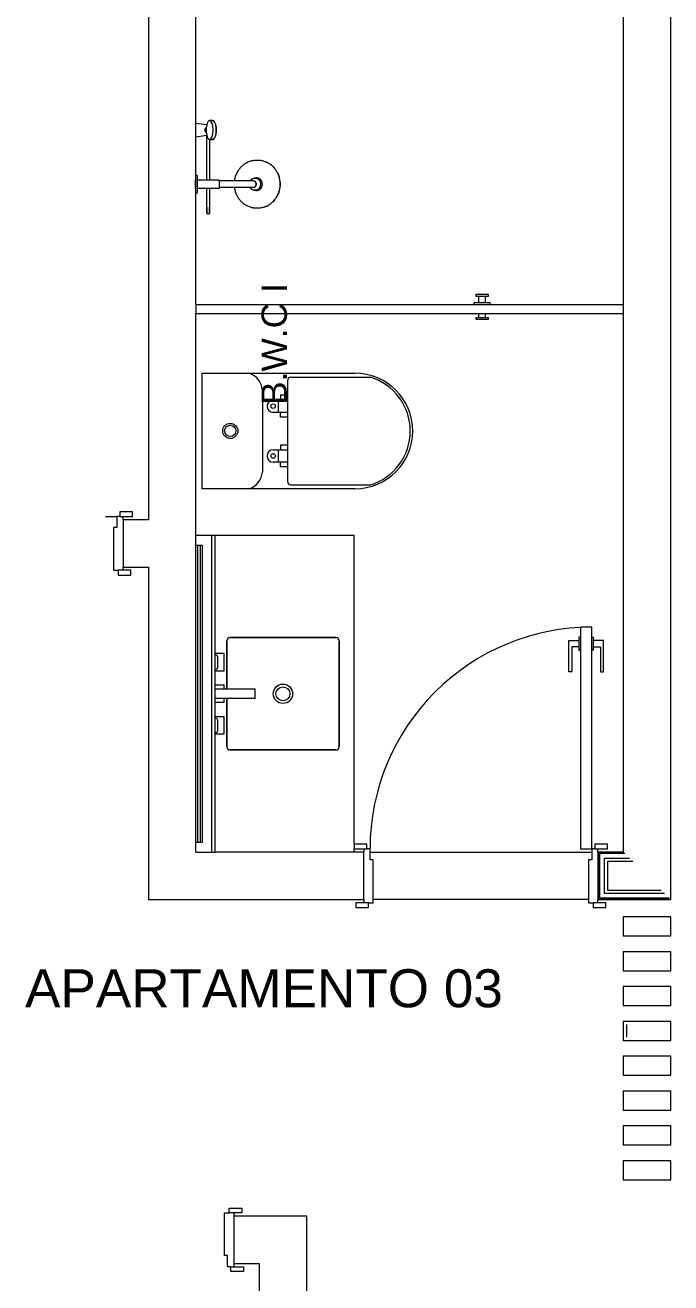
# Model space of a CAD drawing. Header units: millimetres. Extents: x 586.5 to 618.3, y 239.1 to 272.6.
# Drawn here: x 588.757 to 590.797, y 248.049 to 252.023 of the extents above; entities that cross this region are included whole.
import ezdxf

# ---------------------------------------------------------------- set-up
doc = ezdxf.new("R2010")
doc.units = ezdxf.units.MM
doc.header["$LTSCALE"] = 75
doc.linetypes.add('HIDDEN', pattern=[0.375, 0.25, -0.125])
for name, color, linetype, lineweight in [('A Arquitetura LRZ', 252, 'Continuous', 9), ('A Cumbuca LRZ', 254, 'HIDDEN', 9), ('A Esquadrias LRZ', 252, 'Continuous', 9), ('A Mobiliário LRZ', 253, 'Continuous', 9), ('B Texto LRZ', 51, 'Continuous', 13)]:
    doc.layers.add(name, color=color, linetype=linetype, lineweight=lineweight)
doc.styles.add('R80', font='arial.ttf')

msp = doc.modelspace()

# ---------------------------------------------------------------- linework, layer by layer
at = {"layer": 'A Arquitetura LRZ'}
for p, q in [((589.1465, 254.7604), (589.1465, 250.4604)), ((590.7965, 249.2604), (590.7965, 254.7604)), ((589.2965, 251.5466), (589.2965, 252.1104)), ((590.6465, 252.1104), (590.6465, 251.1404)), ((589.2965, 251.1404), (589.2965, 251.4942)), ((589.2965, 250.4104), (589.2965, 251.1104)), ((590.6465, 251.1104), (590.6465, 249.4104)), ((589.1465, 250.4604), (589.0665, 250.4604)), ((589.0665, 250.4604), (589.0665, 250.3104)), ((589.0665, 250.3104), (589.1465, 250.3104)), ((589.1465, 250.3104), (589.1465, 249.2614)), ((589.8265, 249.4104), (589.3565, 249.4104)), ((589.8265, 249.2604), (589.8265, 249.4104)), ((590.6465, 249.4104), (590.5665, 249.4104)), ((590.5665, 249.4104), (590.5665, 249.2604)), ((590.5675, 249.4094), (590.5675, 249.2614)), ((590.6475, 249.4094), (590.5675, 249.4094)), ((590.5715, 249.4054), (590.5715, 249.2654)), ((590.6515, 249.4054), (590.5715, 249.4054)), ((590.5865, 249.3904), (590.5865, 249.2804)), ((590.6665, 249.3904), (590.5865, 249.3904)), ((590.5965, 249.3804), (590.5965, 249.2904)), ((590.6765, 249.3804), (590.5965, 249.3804)), ((590.5665, 249.3354), (590.5715, 249.3354)), ((590.5965, 249.2904), (590.7665, 249.2904)), ((589.1465, 249.2614), (589.1465, 249.2604)), ((589.1465, 249.2604), (589.1475, 249.2604)), ((589.1475, 249.2604), (589.8265, 249.2604)), ((589.1515, 249.2604), (589.1515, 249.2614)), ((590.5665, 249.2604), (590.7955, 249.2604)), ((590.5675, 249.2614), (590.7965, 249.2614)), ((590.5715, 249.2654), (590.7915, 249.2654)), ((590.5865, 249.2804), (590.7765, 249.2804)), ((590.7965, 249.2654), (590.7955, 249.2654)), ((590.7965, 249.2054), (590.6465, 249.2054)), ((590.6465, 249.2054), (590.6465, 249.1454)), ((590.7965, 249.1454), (590.7965, 249.2054)), ((590.6465, 249.1454), (590.7965, 249.1454)), ((590.7965, 249.0954), (590.6465, 249.0954)), ((590.6465, 249.0954), (590.6465, 249.0354)), ((590.7965, 249.0354), (590.7965, 249.0954)), ((590.6465, 249.0354), (590.7965, 249.0354)), ((590.7965, 248.9854), (590.6465, 248.9854)), ((590.6465, 248.9854), (590.6465, 248.9254)), ((590.7965, 248.9254), (590.7965, 248.9854)), ((590.6465, 248.9254), (590.7965, 248.9254)), ((590.7965, 248.8754), (590.6465, 248.8754)), ((590.6465, 248.8754), (590.6465, 248.8154)), ((590.6565, 248.8654), (590.6565, 248.8254)), ((590.7965, 248.8154), (590.7965, 248.8754)), ((590.6465, 248.8154), (590.7965, 248.8154)), ((590.7965, 248.7654), (590.6465, 248.7654)), ((590.6465, 248.7654), (590.6465, 248.7054)), ((590.7965, 248.7054), (590.7965, 248.7654)), ((590.6465, 248.7054), (590.7965, 248.7054)), ((590.7965, 248.6554), (590.6465, 248.6554)), ((590.6465, 248.6554), (590.6465, 248.5954)), ((590.7965, 248.5954), (590.7965, 248.6554)), ((590.6465, 248.5954), (590.7965, 248.5954)), ((590.7965, 248.5454), (590.6465, 248.5454)), ((590.6465, 248.5454), (590.6465, 248.4854)), ((590.7965, 248.4854), (590.7965, 248.5454)), ((590.6465, 248.4854), (590.7965, 248.4854)), ((590.7965, 248.4354), (590.6465, 248.4354)), ((590.6465, 248.4354), (590.6465, 248.3754)), ((590.7965, 248.3754), (590.7965, 248.4354)), ((590.6465, 248.3754), (590.7965, 248.3754)), ((589.6455, 248.2604), (589.4165, 248.2604)), ((589.4165, 248.2604), (589.4165, 248.1104)), ((589.6415, 248.2604), (589.6415, 248.2594)), ((589.6465, 248.2604), (589.6455, 248.2604)), ((589.6465, 248.2594), (589.6465, 248.2604)), ((589.6465, 245.3104), (589.6465, 248.2594)), ((589.4165, 248.1104), (589.4965, 248.1104)), ((589.4965, 248.1104), (589.4965, 245.3104))]:
    msp.add_line(p, q, dxfattribs=at)
at = {"layer": 'A Esquadrias LRZ'}
for p, q in [((589.0565, 250.4854), (589.0565, 250.4704)), ((589.0965, 250.4854), (589.0565, 250.4854)), ((589.0965, 250.4704), (589.0965, 250.4854)), ((589.0115, 250.4704), (589.0465, 250.4704)), ((589.0465, 250.4354), (589.0365, 250.4354)), ((589.0365, 250.4354), (589.0365, 250.3004)), ((589.0565, 250.4704), (589.0465, 250.4704)), ((589.0465, 250.4704), (589.0465, 250.4354)), ((589.0565, 250.4704), (589.0965, 250.4704)), ((589.0665, 250.4604), (589.0665, 250.4704)), ((589.0365, 250.3004), (589.0515, 250.3004)), ((589.0915, 250.3004), (589.0515, 250.3004)), ((589.0515, 250.3004), (589.0515, 250.2854)), ((589.0515, 250.2854), (589.0915, 250.2854)), ((589.0665, 250.3004), (589.0665, 250.3104)), ((589.0915, 250.2854), (589.0915, 250.3004)), ((590.5465, 250.1204), (590.5115, 250.1204)), ((590.5115, 250.1204), (590.5115, 249.4204)), ((590.5465, 249.4204), (590.5465, 250.1204)), ((590.4747, 249.9797), (590.4747, 250.0787)), ((590.4747, 250.0787), (590.5064, 250.0787)), ((590.5115, 250.0896), (590.5064, 250.0896)), ((590.5064, 250.0896), (590.5064, 250.0687)), ((590.5465, 250.0896), (590.5517, 250.0896)), ((590.5517, 250.0896), (590.5517, 250.0687)), ((590.5834, 250.0787), (590.5517, 250.0787)), ((590.5834, 249.9797), (590.5834, 250.0787)), ((590.5064, 250.0587), (590.4841, 250.0587)), ((590.4841, 250.0587), (590.4841, 249.9797)), ((590.5064, 250.0687), (590.5064, 250.0477)), ((590.5064, 250.0477), (590.5115, 250.0477)), ((590.5517, 250.0477), (590.5465, 250.0477)), ((590.5517, 250.0687), (590.5517, 250.0477)), ((590.5517, 250.0587), (590.574, 250.0587)), ((590.574, 250.0587), (590.574, 249.9797)), ((590.4841, 249.9797), (590.4747, 249.9797)), ((590.574, 249.9797), (590.5834, 249.9797)), ((589.8365, 249.4354), (589.7965, 249.4354)), ((589.7965, 249.4354), (589.7965, 249.4204)), ((589.7965, 249.4204), (589.8365, 249.4204)), ((589.8265, 249.4204), (589.8265, 249.4104)), ((589.8365, 249.4204), (589.8365, 249.4354)), ((589.8465, 249.4204), (589.8365, 249.4204)), ((589.8465, 249.3854), (589.8465, 249.4204)), ((589.8465, 249.4104), (590.5465, 249.4104)), ((590.5115, 249.4204), (590.5465, 249.4204)), ((590.5565, 249.4204), (590.5465, 249.4204)), ((590.5465, 249.4204), (590.5465, 249.3854)), ((590.5565, 249.4354), (590.5565, 249.4204)), ((590.5965, 249.4354), (590.5565, 249.4354)), ((590.5565, 249.4204), (590.5965, 249.4204)), ((590.5665, 249.4104), (590.5665, 249.4204)), ((590.5965, 249.4204), (590.5965, 249.4354)), ((589.8565, 249.3854), (589.8465, 249.3854)), ((589.8565, 249.2504), (589.8565, 249.3854)), ((590.5465, 249.3854), (590.5365, 249.3854)), ((590.5365, 249.3854), (590.5365, 249.2504)), ((589.8415, 249.2504), (589.8015, 249.2504)), ((589.8015, 249.2504), (589.8015, 249.2354)), ((589.8265, 249.2604), (589.8265, 249.2504)), ((589.8415, 249.2354), (589.8415, 249.2504)), ((589.8415, 249.2504), (589.8565, 249.2504)), ((590.5365, 249.2604), (589.8565, 249.2604)), ((590.5365, 249.2504), (590.5515, 249.2504)), ((590.5915, 249.2504), (590.5515, 249.2504)), ((590.5515, 249.2504), (590.5515, 249.2354)), ((590.5665, 249.2504), (590.5665, 249.2604)), ((590.5915, 249.2354), (590.5915, 249.2504)), ((590.7965, 249.2604), (590.7955, 249.2604)), ((589.8015, 249.2354), (589.8415, 249.2354)), ((590.5515, 249.2354), (590.5915, 249.2354)), ((589.3865, 248.1354), (589.3865, 248.2704)), ((589.3865, 248.2704), (589.4015, 248.2704)), ((589.4015, 248.2704), (589.4015, 248.2854)), ((589.4015, 248.2854), (589.4415, 248.2854)), ((589.4415, 248.2704), (589.4015, 248.2704)), ((589.4165, 248.2704), (589.4165, 248.2604)), ((589.4415, 248.2854), (589.4415, 248.2704)), ((589.3965, 248.1354), (589.3865, 248.1354)), ((589.3965, 248.1004), (589.3965, 248.1354)), ((589.4065, 248.1004), (589.3965, 248.1004)), ((589.4065, 248.1004), (589.4465, 248.1004)), ((589.4065, 248.0854), (589.4065, 248.1004)), ((589.4165, 248.1104), (589.4165, 248.1004)), ((589.4465, 248.1004), (589.4465, 248.0854)), ((589.4465, 248.0854), (589.4065, 248.0854))]:
    msp.add_line(p, q, dxfattribs=at)
msp.add_arc((590.5465, 249.4209), 0.7, 90.0368, 180.0368, dxfattribs=at)
at = {"layer": 'A Mobiliário LRZ'}
for p, q in [((589.3311, 251.7077), (589.2965, 251.7125)), ((589.3502, 251.7214), (589.3399, 251.7214)), ((589.352, 251.7184), (589.3502, 251.7184)), ((589.2965, 251.6703), (589.331, 251.6751)), ((589.3255, 251.6919), (589.3254, 251.6915)), ((589.3254, 251.6915), (589.3254, 251.6911)), ((589.3254, 251.6911), (589.3255, 251.6907)), ((589.3256, 251.6931), (589.3255, 251.6927)), ((589.3255, 251.6927), (589.3255, 251.6923)), ((589.3255, 251.6923), (589.3255, 251.6919)), ((589.3255, 251.6907), (589.3255, 251.6903)), ((589.3255, 251.6903), (589.3256, 251.6899)), ((589.3257, 251.6935), (589.3256, 251.6931)), ((589.3256, 251.6899), (589.3256, 251.6895)), ((589.3256, 251.6895), (589.3257, 251.6891)), ((589.3258, 251.6939), (589.3257, 251.6935)), ((589.3257, 251.6891), (589.3258, 251.6887)), ((589.3259, 251.6943), (589.3258, 251.6939)), ((589.3258, 251.6887), (589.3259, 251.6883)), ((589.326, 251.6947), (589.3259, 251.6943)), ((589.3259, 251.6883), (589.3261, 251.6879)), ((589.3261, 251.6951), (589.326, 251.6947)), ((589.3263, 251.6954), (589.3261, 251.6951)), ((589.3261, 251.6879), (589.3262, 251.6876)), ((589.3262, 251.6876), (589.3264, 251.6872)), ((589.3265, 251.6958), (589.3263, 251.6954)), ((589.3264, 251.6872), (589.3265, 251.6868)), ((589.3266, 251.6962), (589.3265, 251.6958)), ((589.3265, 251.6868), (589.3267, 251.6865)), ((589.3268, 251.6965), (589.3266, 251.6962)), ((589.3267, 251.6865), (589.3269, 251.6861)), ((589.327, 251.6969), (589.3268, 251.6965)), ((589.3269, 251.6861), (589.3271, 251.6858)), ((589.3273, 251.6972), (589.327, 251.6969)), ((589.3271, 251.6858), (589.3274, 251.6855)), ((589.3275, 251.6975), (589.3273, 251.6972)), ((589.3274, 251.6855), (589.3276, 251.6851)), ((589.3278, 251.6978), (589.3275, 251.6975)), ((589.3276, 251.6851), (589.3279, 251.6848)), ((589.328, 251.6981), (589.3278, 251.6978)), ((589.3279, 251.6848), (589.3281, 251.6845)), ((589.3283, 251.6984), (589.328, 251.6981)), ((589.3281, 251.6845), (589.3284, 251.6842)), ((589.3286, 251.6987), (589.3283, 251.6984)), ((589.3284, 251.6842), (589.3287, 251.684)), ((589.3289, 251.699), (589.3286, 251.6987)), ((589.3287, 251.684), (589.329, 251.6837)), ((589.3292, 251.6993), (589.3289, 251.699)), ((589.329, 251.6837), (589.3293, 251.6834)), ((589.3295, 251.6995), (589.3292, 251.6993)), ((589.3293, 251.6834), (589.3297, 251.6832)), ((589.3315, 251.6699), (589.3315, 251.6727)), ((589.3315, 251.6669), (589.3315, 251.6699)), ((589.3315, 251.6638), (589.3315, 251.6669)), ((589.3315, 251.6605), (589.3315, 251.6638)), ((589.3315, 251.657), (589.3315, 251.6605)), ((589.3315, 251.6534), (589.3315, 251.657)), ((589.3315, 251.6496), (589.3315, 251.6534)), ((589.3315, 251.6457), (589.3315, 251.6496)), ((589.3315, 251.6417), (589.3315, 251.6457)), ((589.3315, 251.6375), (589.3315, 251.6417)), ((589.3315, 251.6332), (589.3315, 251.6375)), ((589.3315, 251.6288), (589.3315, 251.6332)), ((589.3315, 251.6243), (589.3315, 251.6288)), ((589.3395, 251.6615), (589.3395, 251.6589)), ((589.3395, 251.6589), (589.3395, 251.6554)), ((589.3395, 251.6554), (589.3395, 251.6517)), ((589.3395, 251.6517), (589.3395, 251.6478)), ((589.3395, 251.6478), (589.3395, 251.6439)), ((589.3395, 251.6439), (589.3395, 251.6398)), ((589.3395, 251.6398), (589.3395, 251.6355)), ((589.3395, 251.6355), (589.3395, 251.6312)), ((589.3395, 251.6312), (589.3395, 251.6267)), ((589.3395, 251.6267), (589.3395, 251.6221)), ((589.3399, 251.6614), (589.3502, 251.6614)), ((589.3502, 251.6644), (589.352, 251.6644)), ((589.3315, 251.6196), (589.3315, 251.6243)), ((589.3315, 251.6149), (589.3315, 251.6196)), ((589.3315, 251.6101), (589.3315, 251.6149)), ((589.3315, 251.6052), (589.3315, 251.6101)), ((589.3315, 251.6003), (589.3315, 251.6052)), ((589.3315, 251.5952), (589.3315, 251.6003)), ((589.3315, 251.5902), (589.3315, 251.5952)), ((589.3315, 251.585), (589.3315, 251.5902)), ((589.3395, 251.6221), (589.3395, 251.6175)), ((589.3395, 251.6175), (589.3395, 251.6127)), ((589.3395, 251.6127), (589.3395, 251.6079)), ((589.3395, 251.6079), (589.3395, 251.603)), ((589.3395, 251.603), (589.3395, 251.598)), ((589.3395, 251.598), (589.3395, 251.5929)), ((589.3395, 251.5929), (589.3395, 251.5878)), ((589.3395, 251.5878), (589.3395, 251.5827)), ((589.4553, 251.5869), (589.4528, 251.5855)), ((589.4578, 251.5882), (589.4553, 251.5869)), ((589.4604, 251.5895), (589.4578, 251.5882)), ((589.463, 251.5906), (589.4604, 251.5895)), ((589.4656, 251.5916), (589.463, 251.5906)), ((589.4683, 251.5925), (589.4656, 251.5916)), ((589.4711, 251.5933), (589.4683, 251.5925)), ((589.4738, 251.5939), (589.4711, 251.5933)), ((589.4766, 251.5944), (589.4738, 251.5939)), ((589.4794, 251.5949), (589.4766, 251.5944)), ((589.4822, 251.5952), (589.4794, 251.5949)), ((589.485, 251.5953), (589.4822, 251.5952)), ((589.4879, 251.5954), (589.485, 251.5953)), ((589.4923, 251.5954), (589.4879, 251.5954)), ((589.4931, 251.5954), (589.4923, 251.5954)), ((589.4933, 251.5954), (589.4926, 251.5954)), ((589.4959, 251.5953), (589.4931, 251.5954)), ((589.4987, 251.5951), (589.4959, 251.5953)), ((589.5015, 251.5948), (589.4987, 251.5951)), ((589.5043, 251.5943), (589.5015, 251.5948)), ((589.5071, 251.5937), (589.5043, 251.5943)), ((589.5098, 251.5931), (589.5071, 251.5937)), ((589.5125, 251.5922), (589.5098, 251.5931)), ((589.5152, 251.5913), (589.5125, 251.5922)), ((589.5179, 251.5903), (589.5152, 251.5913)), ((589.5205, 251.5892), (589.5179, 251.5903)), ((589.5231, 251.5879), (589.5205, 251.5892)), ((589.5256, 251.5865), (589.5231, 251.5879)), ((589.528, 251.5851), (589.5256, 251.5865)), ((589.3015, 251.5479), (589.2965, 251.5479)), ((589.2965, 251.5204), (589.2965, 251.5466)), ((589.3015, 251.5204), (589.3015, 251.5466)), ((589.3315, 251.5799), (589.3315, 251.585)), ((589.3315, 251.5747), (589.3315, 251.5799)), ((589.3315, 251.5695), (589.3315, 251.5747)), ((589.3315, 251.5642), (589.3315, 251.5695)), ((589.3315, 251.559), (589.3315, 251.5642)), ((589.3315, 251.5538), (589.3315, 251.559)), ((589.3315, 251.5485), (589.3315, 251.5538)), ((589.3315, 251.5433), (589.3315, 251.5485)), ((589.3395, 251.5827), (589.3395, 251.5775)), ((589.3395, 251.5775), (589.3395, 251.5723)), ((589.3395, 251.5723), (589.3395, 251.5671)), ((589.3395, 251.5671), (589.3395, 251.5618)), ((589.3395, 251.5618), (589.3395, 251.5566)), ((589.3395, 251.5566), (589.3395, 251.5513)), ((589.3395, 251.5513), (589.3395, 251.5461)), ((589.3395, 251.5461), (589.3395, 251.5409)), ((589.4221, 251.5476), (589.4211, 251.5447)), ((589.4232, 251.5503), (589.4221, 251.5476)), ((589.4244, 251.5531), (589.4232, 251.5503)), ((589.4256, 251.5557), (589.4244, 251.5531)), ((589.427, 251.5583), (589.4256, 251.5557)), ((589.4285, 251.5609), (589.427, 251.5583)), ((589.4301, 251.5634), (589.4285, 251.5609)), ((589.4317, 251.5658), (589.4301, 251.5634)), ((589.4335, 251.5682), (589.4317, 251.5658)), ((589.4353, 251.5704), (589.4335, 251.5682)), ((589.4372, 251.5726), (589.4353, 251.5704)), ((589.4392, 251.5747), (589.4372, 251.5726)), ((589.4413, 251.5768), (589.4392, 251.5747)), ((589.4435, 251.5787), (589.4413, 251.5768)), ((589.4457, 251.5805), (589.4435, 251.5787)), ((589.448, 251.5823), (589.4457, 251.5805)), ((589.4504, 251.5839), (589.448, 251.5823)), ((589.4528, 251.5855), (589.4504, 251.5839)), ((589.5304, 251.5835), (589.528, 251.5851)), ((589.5328, 251.5818), (589.5304, 251.5835)), ((589.5351, 251.5801), (589.5328, 251.5818)), ((589.5373, 251.5782), (589.5351, 251.5801)), ((589.5394, 251.5762), (589.5373, 251.5782)), ((589.5415, 251.5742), (589.5394, 251.5762)), ((589.5434, 251.5721), (589.5415, 251.5742)), ((589.5453, 251.5698), (589.5434, 251.5721)), ((589.5472, 251.5675), (589.5453, 251.5698)), ((589.5489, 251.5652), (589.5472, 251.5675)), ((589.5505, 251.5627), (589.5489, 251.5652)), ((589.5521, 251.5602), (589.5505, 251.5627)), ((589.5535, 251.5576), (589.5521, 251.5602)), ((589.5549, 251.555), (589.5535, 251.5576)), ((589.5561, 251.5523), (589.5549, 251.555)), ((589.5573, 251.5496), (589.5561, 251.5523)), ((589.5583, 251.5468), (589.5573, 251.5496)), ((589.5593, 251.544), (589.5583, 251.5468)), ((589.2965, 251.5329), (589.2955, 251.5329)), ((589.2955, 251.5204), (589.2955, 251.5329)), ((589.2955, 251.5079), (589.2955, 251.5204)), ((589.2955, 251.5079), (589.2965, 251.5079)), ((589.2965, 251.4942), (589.2965, 251.5204)), ((589.3705, 251.5329), (589.3015, 251.5329)), ((589.3015, 251.4942), (589.3015, 251.5204)), ((589.3015, 251.5079), (589.3705, 251.5079)), ((589.3315, 251.5381), (589.3315, 251.5433)), ((589.3315, 251.533), (589.3315, 251.5381)), ((589.3315, 251.5032), (589.3315, 251.5079)), ((589.3395, 251.5409), (589.3395, 251.5358)), ((589.3395, 251.5358), (589.3395, 251.5329)), ((589.3395, 251.5079), (589.3395, 251.506)), ((589.3705, 251.5329), (589.3705, 251.5204)), ((589.414, 251.5304), (589.3705, 251.5304)), ((589.3705, 251.5204), (589.3705, 251.5079)), ((589.3705, 251.5104), (589.414, 251.5104)), ((589.4152, 251.5304), (589.414, 251.5304)), ((589.414, 251.5104), (589.4162, 251.5104)), ((589.4174, 251.5304), (589.4152, 251.5304)), ((589.4162, 251.5104), (589.4185, 251.5104)), ((589.4197, 251.5304), (589.4174, 251.5304)), ((589.4183, 251.5331), (589.4179, 251.5304)), ((589.418, 251.5104), (589.4182, 251.5085)), ((589.4182, 251.5085), (589.4187, 251.5055)), ((589.4189, 251.5361), (589.4183, 251.5331)), ((589.4185, 251.5104), (589.4207, 251.5104)), ((589.4195, 251.539), (589.4189, 251.5361)), ((589.4203, 251.5419), (589.4195, 251.539)), ((589.4219, 251.5304), (589.4197, 251.5304)), ((589.4211, 251.5447), (589.4203, 251.5419)), ((589.4207, 251.5104), (589.4229, 251.5104)), ((589.4241, 251.5304), (589.4219, 251.5304)), ((589.4229, 251.5104), (589.4251, 251.5104)), ((589.4263, 251.5304), (589.4241, 251.5304)), ((589.4251, 251.5104), (589.4273, 251.5104)), ((589.4285, 251.5304), (589.4263, 251.5304)), ((589.4273, 251.5104), (589.4295, 251.5104)), ((589.4306, 251.5304), (589.4285, 251.5304)), ((589.4295, 251.5104), (589.4316, 251.5104)), ((589.4327, 251.5304), (589.4306, 251.5304)), ((589.4316, 251.5104), (589.4337, 251.5104)), ((589.4348, 251.5304), (589.4327, 251.5304)), ((589.4337, 251.5104), (589.4358, 251.5104)), ((589.4369, 251.5304), (589.4348, 251.5304)), ((589.4358, 251.5104), (589.4378, 251.5104)), ((589.4389, 251.5304), (589.4369, 251.5304)), ((589.4378, 251.5104), (589.4398, 251.5104)), ((589.4409, 251.5304), (589.4389, 251.5304)), ((589.4398, 251.5104), (589.4418, 251.5104)), ((589.4429, 251.5304), (589.4409, 251.5304)), ((589.4418, 251.5104), (589.4437, 251.5104)), ((589.4448, 251.5304), (589.4429, 251.5304)), ((589.4437, 251.5104), (589.4456, 251.5104)), ((589.4466, 251.5304), (589.4448, 251.5304)), ((589.4456, 251.5104), (589.4474, 251.5104)), ((589.4484, 251.5304), (589.4466, 251.5304)), ((589.4474, 251.5104), (589.4492, 251.5104)), ((589.4501, 251.5304), (589.4484, 251.5304)), ((589.4492, 251.5104), (589.4509, 251.5104)), ((589.4518, 251.5304), (589.4501, 251.5304)), ((589.4509, 251.5104), (589.4526, 251.5104)), ((589.4534, 251.5304), (589.4518, 251.5304)), ((589.4526, 251.5104), (589.4542, 251.5104)), ((589.455, 251.5304), (589.4534, 251.5304)), ((589.4542, 251.5104), (589.4557, 251.5104)), ((589.4565, 251.5304), (589.455, 251.5304)), ((589.4557, 251.5104), (589.4571, 251.5104)), ((589.4579, 251.5304), (589.4565, 251.5304)), ((589.4571, 251.5104), (589.4585, 251.5104)), ((589.4593, 251.5304), (589.4579, 251.5304)), ((589.4585, 251.5104), (589.4599, 251.5104)), ((589.4605, 251.5304), (589.4593, 251.5304)), ((589.4599, 251.5104), (589.4611, 251.5104)), ((589.4618, 251.5304), (589.4605, 251.5304)), ((589.4611, 251.5104), (589.4623, 251.5104)), ((589.4629, 251.5304), (589.4618, 251.5304)), ((589.4623, 251.5104), (589.4634, 251.5104)), ((589.4639, 251.5304), (589.4629, 251.5304)), ((589.4634, 251.5104), (589.4644, 251.5104)), ((589.4649, 251.5304), (589.4639, 251.5304)), ((589.4644, 251.5104), (589.4653, 251.5104)), ((589.4658, 251.5304), (589.4649, 251.5304)), ((589.4653, 251.5104), (589.4662, 251.5104)), ((589.4666, 251.5304), (589.4658, 251.5304)), ((589.4662, 251.5104), (589.4666, 251.5104)), ((589.4777, 251.5304), (589.4666, 251.5304)), ((589.4666, 251.5104), (589.4777, 251.5104)), ((589.4671, 251.5103), (589.4675, 251.5097)), ((589.4676, 251.5312), (589.4672, 251.5306)), ((589.4675, 251.5097), (589.4679, 251.5092)), ((589.468, 251.5318), (589.4676, 251.5312)), ((589.4679, 251.5092), (589.4683, 251.5086)), ((589.4684, 251.5323), (589.468, 251.5318)), ((589.4683, 251.5086), (589.4688, 251.5081)), ((589.4689, 251.5328), (589.4684, 251.5323)), ((589.4688, 251.5081), (589.4692, 251.5076)), ((589.4694, 251.5334), (589.4689, 251.5328)), ((589.4692, 251.5076), (589.4697, 251.5071)), ((589.4699, 251.5338), (589.4694, 251.5334)), ((589.4697, 251.5071), (589.4702, 251.5066)), ((589.4704, 251.5343), (589.4699, 251.5338)), ((589.4702, 251.5066), (589.4708, 251.5062)), ((589.4709, 251.5347), (589.4704, 251.5343)), ((589.4715, 251.5352), (589.4709, 251.5347)), ((589.472, 251.5356), (589.4715, 251.5352)), ((589.4726, 251.5359), (589.472, 251.5356)), ((589.4732, 251.5363), (589.4726, 251.5359)), ((589.4738, 251.5366), (589.4732, 251.5363)), ((589.4744, 251.5369), (589.4738, 251.5366)), ((589.475, 251.5371), (589.4744, 251.5369)), ((589.4757, 251.5374), (589.475, 251.5371)), ((589.4763, 251.5376), (589.4757, 251.5374)), ((589.477, 251.5378), (589.4763, 251.5376)), ((589.4776, 251.5379), (589.477, 251.5378)), ((589.4783, 251.5381), (589.4776, 251.5379)), ((589.479, 251.5382), (589.4783, 251.5381)), ((589.4797, 251.5382), (589.479, 251.5382)), ((589.4803, 251.5383), (589.4797, 251.5382)), ((589.481, 251.5383), (589.4803, 251.5383)), ((589.4851, 251.5383), (589.481, 251.5383)), ((589.5601, 251.5411), (589.5593, 251.544)), ((589.5608, 251.5382), (589.5601, 251.5411)), ((589.5614, 251.5353), (589.5608, 251.5382)), ((589.5613, 251.5047), (589.5618, 251.5077)), ((589.5619, 251.5323), (589.5614, 251.5353)), ((589.5618, 251.5077), (589.5622, 251.5106)), ((589.5623, 251.5294), (589.5619, 251.5323)), ((589.5622, 251.5106), (589.5625, 251.5136)), ((589.5626, 251.5264), (589.5623, 251.5294)), ((589.5625, 251.5136), (589.5627, 251.5166)), ((589.5628, 251.5234), (589.5626, 251.5264)), ((589.5627, 251.5166), (589.5628, 251.5196)), ((589.5628, 251.5204), (589.5628, 251.5234)), ((589.5628, 251.5196), (589.5628, 251.5204)), ((589.2965, 251.4929), (589.3015, 251.4929)), ((589.3315, 251.4976), (589.3315, 251.5032)), ((589.3315, 251.4912), (589.3315, 251.4976)), ((589.3315, 251.4841), (589.3315, 251.4912)), ((589.3315, 251.4762), (589.3315, 251.4841)), ((589.3315, 251.4676), (589.3315, 251.4762)), ((589.3315, 251.4583), (589.3315, 251.4676)), ((589.3395, 251.506), (589.3395, 251.5008)), ((589.3395, 251.5008), (589.3395, 251.4949)), ((589.3395, 251.4949), (589.3395, 251.4882)), ((589.3395, 251.4882), (589.3395, 251.4808)), ((589.3395, 251.4808), (589.3395, 251.4726)), ((589.3395, 251.4726), (589.3395, 251.4636)), ((589.4187, 251.5055), (589.4193, 251.5026)), ((589.4193, 251.5026), (589.4201, 251.4997)), ((589.4201, 251.4997), (589.4209, 251.4968)), ((589.4209, 251.4968), (589.4218, 251.494)), ((589.4218, 251.494), (589.4229, 251.4912)), ((589.4229, 251.4912), (589.424, 251.4885)), ((589.424, 251.4885), (589.4253, 251.4858)), ((589.4253, 251.4858), (589.4266, 251.4832)), ((589.4266, 251.4832), (589.4281, 251.4806)), ((589.4281, 251.4806), (589.4296, 251.4781)), ((589.4296, 251.4781), (589.4313, 251.4756)), ((589.4313, 251.4756), (589.433, 251.4733)), ((589.433, 251.4733), (589.4348, 251.471)), ((589.4348, 251.471), (589.4367, 251.4688)), ((589.4367, 251.4688), (589.4387, 251.4666)), ((589.4387, 251.4666), (589.4407, 251.4646)), ((589.4708, 251.5062), (589.4713, 251.5058)), ((589.4713, 251.5058), (589.4719, 251.5054)), ((589.4719, 251.5054), (589.4724, 251.505)), ((589.4724, 251.505), (589.473, 251.5046)), ((589.473, 251.5046), (589.4736, 251.5043)), ((589.4736, 251.5043), (589.4743, 251.504)), ((589.4743, 251.504), (589.4749, 251.5037)), ((589.4749, 251.5037), (589.4755, 251.5035)), ((589.4755, 251.5035), (589.4762, 251.5033)), ((589.4762, 251.5033), (589.4768, 251.5031)), ((589.4768, 251.5031), (589.4775, 251.5029)), ((589.4775, 251.5029), (589.4781, 251.5028)), ((589.4781, 251.5028), (589.4788, 251.5027)), ((589.4788, 251.5027), (589.4795, 251.5026)), ((589.4795, 251.5026), (589.4802, 251.5025)), ((589.4802, 251.5025), (589.4808, 251.5025)), ((589.4808, 251.5025), (589.481, 251.5025)), ((589.481, 251.5025), (589.4851, 251.5025)), ((589.5409, 251.4661), (589.5429, 251.4682)), ((589.5429, 251.4682), (589.5448, 251.4704)), ((589.5448, 251.4704), (589.5467, 251.4726)), ((589.5467, 251.4726), (589.5484, 251.475)), ((589.5484, 251.475), (589.5501, 251.4774)), ((589.5501, 251.4774), (589.5517, 251.4799)), ((589.5517, 251.4799), (589.5531, 251.4825)), ((589.5531, 251.4825), (589.5545, 251.4851)), ((589.5545, 251.4851), (589.5558, 251.4877)), ((589.5558, 251.4877), (589.557, 251.4905)), ((589.557, 251.4905), (589.5581, 251.4932)), ((589.5581, 251.4932), (589.559, 251.4961)), ((589.559, 251.4961), (589.5599, 251.4989)), ((589.5599, 251.4989), (589.5606, 251.5018)), ((589.5606, 251.5018), (589.5613, 251.5047)), ((589.3315, 251.4482), (589.3315, 251.4583)), ((589.3315, 251.4482), (589.3315, 251.4456)), ((589.3315, 251.4467), (589.3315, 251.4482)), ((589.3315, 251.4442), (589.3315, 251.4467)), ((589.3315, 251.4456), (589.3315, 251.4432)), ((589.3315, 251.4419), (589.3315, 251.4442)), ((589.3315, 251.4432), (589.3315, 251.4409)), ((589.3315, 251.4397), (589.3315, 251.4419)), ((589.3315, 251.4409), (589.3315, 251.4389)), ((589.3315, 251.4378), (589.3315, 251.4397)), ((589.3315, 251.4389), (589.3315, 251.437)), ((589.3315, 251.4361), (589.3315, 251.4378)), ((589.3315, 251.437), (589.3315, 251.4354)), ((589.3315, 251.4345), (589.3315, 251.4361)), ((589.3315, 251.4354), (589.3315, 251.4339)), ((589.3315, 251.4332), (589.3315, 251.4345)), ((589.3315, 251.4339), (589.3315, 251.4326)), ((589.3315, 251.432), (589.3315, 251.4332)), ((589.3315, 251.4326), (589.3315, 251.4316)), ((589.3315, 251.4311), (589.3315, 251.432)), ((589.3315, 251.4316), (589.3315, 251.4307)), ((589.3315, 251.4303), (589.3315, 251.4311)), ((589.3315, 251.4307), (589.3315, 251.4301)), ((589.3315, 251.4298), (589.3315, 251.4303)), ((589.3315, 251.4301), (589.3315, 251.4297)), ((589.3315, 251.4295), (589.3315, 251.4298)), ((589.3315, 251.4297), (589.3315, 251.4294)), ((589.3315, 251.4294), (589.3315, 251.4295)), ((589.3315, 251.4293), (589.3315, 251.4294)), ((589.3315, 251.4294), (589.3315, 251.4294)), ((589.3316, 251.4292), (589.3315, 251.4293)), ((589.3316, 251.429), (589.3316, 251.4292)), ((589.3316, 251.4288), (589.3316, 251.429)), ((589.3316, 251.4287), (589.3316, 251.4288)), ((589.3316, 251.4285), (589.3316, 251.4287)), ((589.3317, 251.4284), (589.3316, 251.4285)), ((589.3317, 251.4282), (589.3317, 251.4284)), ((589.3318, 251.4281), (589.3317, 251.4282)), ((589.3318, 251.4279), (589.3318, 251.4281)), ((589.3319, 251.4278), (589.3318, 251.4279)), ((589.332, 251.4276), (589.3319, 251.4278)), ((589.332, 251.4275), (589.332, 251.4276)), ((589.3321, 251.4273), (589.332, 251.4275)), ((589.3322, 251.4272), (589.3321, 251.4273)), ((589.3323, 251.4271), (589.3322, 251.4272)), ((589.3324, 251.4269), (589.3323, 251.4271)), ((589.3325, 251.4268), (589.3324, 251.4269)), ((589.3326, 251.4267), (589.3325, 251.4268)), ((589.3386, 251.4268), (589.3384, 251.4266)), ((589.3387, 251.4269), (589.3386, 251.4268)), ((589.3388, 251.427), (589.3387, 251.4269)), ((589.3389, 251.4273), (589.3388, 251.4271)), ((589.3388, 251.4271), (589.3388, 251.427)), ((589.339, 251.4274), (589.3389, 251.4273)), ((589.3391, 251.4276), (589.339, 251.4274)), ((589.3392, 251.4277), (589.3391, 251.4276)), ((589.3393, 251.428), (589.3392, 251.4278)), ((589.3392, 251.4278), (589.3392, 251.4277)), ((589.3394, 251.4283), (589.3393, 251.4281)), ((589.3393, 251.4281), (589.3393, 251.428)), ((589.3395, 251.4286), (589.3394, 251.4285)), ((589.3394, 251.4285), (589.3394, 251.4283)), ((589.3395, 251.4636), (589.3395, 251.454)), ((589.3395, 251.454), (589.3395, 251.4482)), ((589.3395, 251.4482), (589.3395, 251.4455)), ((589.3395, 251.4467), (589.3395, 251.4482)), ((589.3395, 251.4442), (589.3395, 251.4467)), ((589.3395, 251.4455), (589.3395, 251.4431)), ((589.3395, 251.4419), (589.3395, 251.4442)), ((589.3395, 251.4431), (589.3395, 251.4409)), ((589.3395, 251.4397), (589.3395, 251.4419)), ((589.3395, 251.4409), (589.3395, 251.4388)), ((589.3395, 251.4378), (589.3395, 251.4397)), ((589.3395, 251.4388), (589.3395, 251.437)), ((589.3395, 251.4361), (589.3395, 251.4378)), ((589.3395, 251.437), (589.3395, 251.4353)), ((589.3395, 251.4345), (589.3395, 251.4361)), ((589.3395, 251.4353), (589.3395, 251.4339)), ((589.3395, 251.4332), (589.3395, 251.4345)), ((589.3395, 251.4339), (589.3395, 251.4326)), ((589.3395, 251.432), (589.3395, 251.4332)), ((589.3395, 251.4326), (589.3395, 251.4316)), ((589.3395, 251.4311), (589.3395, 251.432)), ((589.3395, 251.4316), (589.3395, 251.4307)), ((589.3395, 251.4303), (589.3395, 251.4311)), ((589.3395, 251.4307), (589.3395, 251.4301)), ((589.3395, 251.4298), (589.3395, 251.4303)), ((589.3395, 251.4301), (589.3395, 251.4297)), ((589.3395, 251.4295), (589.3395, 251.4298)), ((589.3395, 251.4297), (589.3395, 251.4294)), ((589.3395, 251.4294), (589.3395, 251.4295)), ((589.3395, 251.4294), (589.3395, 251.4292)), ((589.3395, 251.4294), (589.3395, 251.4294)), ((589.3395, 251.4292), (589.3395, 251.4291)), ((589.3395, 251.4291), (589.3395, 251.4289)), ((589.3395, 251.4289), (589.3395, 251.4288)), ((589.3395, 251.4288), (589.3395, 251.4286)), ((589.4407, 251.4646), (589.4429, 251.4626)), ((589.4429, 251.4626), (589.4451, 251.4608)), ((589.4451, 251.4608), (589.4474, 251.459)), ((589.4474, 251.459), (589.4497, 251.4573)), ((589.4497, 251.4573), (589.4521, 251.4557)), ((589.4521, 251.4557), (589.4546, 251.4543)), ((589.4546, 251.4543), (589.4571, 251.4529)), ((589.4571, 251.4529), (589.4597, 251.4517)), ((589.4597, 251.4517), (589.4623, 251.4505)), ((589.4623, 251.4505), (589.4649, 251.4495)), ((589.4649, 251.4495), (589.4676, 251.4486)), ((589.4676, 251.4486), (589.4703, 251.4478)), ((589.4703, 251.4478), (589.4731, 251.4471)), ((589.4731, 251.4471), (589.4759, 251.4465)), ((589.4759, 251.4465), (589.4786, 251.446)), ((589.4786, 251.446), (589.4815, 251.4457)), ((589.4815, 251.4457), (589.4843, 251.4455)), ((589.4843, 251.4455), (589.4871, 251.4454)), ((589.4871, 251.4454), (589.4879, 251.4454)), ((589.4879, 251.4454), (589.4923, 251.4454)), ((589.4923, 251.4454), (589.4951, 251.4455)), ((589.4926, 251.4454), (589.4933, 251.4454)), ((589.4951, 251.4455), (589.4979, 251.4456)), ((589.4979, 251.4456), (589.5008, 251.4459)), ((589.5008, 251.4459), (589.5035, 251.4464)), ((589.5035, 251.4464), (589.5063, 251.4469)), ((589.5063, 251.4469), (589.5091, 251.4476)), ((589.5091, 251.4476), (589.5118, 251.4483)), ((589.5118, 251.4483), (589.5145, 251.4492)), ((589.5145, 251.4492), (589.5172, 251.4502)), ((589.5172, 251.4502), (589.5198, 251.4513)), ((589.5198, 251.4513), (589.5224, 251.4526)), ((589.5224, 251.4526), (589.5249, 251.4539)), ((589.5249, 251.4539), (589.5274, 251.4553)), ((589.5274, 251.4553), (589.5298, 251.4569)), ((589.5298, 251.4569), (589.5322, 251.4585)), ((589.5322, 251.4585), (589.5344, 251.4603)), ((589.5344, 251.4603), (589.5367, 251.4621)), ((589.5367, 251.4621), (589.5388, 251.464)), ((589.5388, 251.464), (589.5409, 251.4661)), ((589.3327, 251.4266), (589.3326, 251.4267)), ((589.3328, 251.4265), (589.3327, 251.4266)), ((589.3329, 251.4264), (589.3328, 251.4265)), ((589.3331, 251.4263), (589.3329, 251.4264)), ((589.3332, 251.4262), (589.3331, 251.4263)), ((589.3333, 251.4261), (589.3332, 251.4262)), ((589.3335, 251.426), (589.3333, 251.4261)), ((589.3336, 251.4259), (589.3335, 251.426)), ((589.3337, 251.4258), (589.3336, 251.4259)), ((589.3339, 251.4258), (589.3337, 251.4258)), ((589.334, 251.4257), (589.3339, 251.4258)), ((589.3342, 251.4256), (589.334, 251.4257)), ((589.3343, 251.4256), (589.3342, 251.4256)), ((589.3345, 251.4255), (589.3343, 251.4256)), ((589.3346, 251.4255), (589.3345, 251.4255)), ((589.3348, 251.4255), (589.3346, 251.4255)), ((589.3349, 251.4254), (589.3348, 251.4255)), ((589.3351, 251.4254), (589.3349, 251.4254)), ((589.3353, 251.4254), (589.3351, 251.4254)), ((589.3354, 251.4254), (589.3353, 251.4254)), ((589.3356, 251.4254), (589.3354, 251.4254)), ((589.3357, 251.4254), (589.3356, 251.4254)), ((589.3359, 251.4254), (589.3357, 251.4254)), ((589.3361, 251.4254), (589.3359, 251.4254)), ((589.3362, 251.4255), (589.3361, 251.4254)), ((589.3364, 251.4255), (589.3362, 251.4255)), ((589.3365, 251.4255), (589.3364, 251.4255)), ((589.3367, 251.4256), (589.3365, 251.4255)), ((589.3368, 251.4256), (589.3367, 251.4256)), ((589.337, 251.4257), (589.3368, 251.4256)), ((589.3371, 251.4257), (589.337, 251.4257)), ((589.3373, 251.4258), (589.3371, 251.4257)), ((589.3374, 251.4259), (589.3373, 251.4258)), ((589.3376, 251.426), (589.3374, 251.4259)), ((589.3377, 251.426), (589.3376, 251.426)), ((589.3378, 251.4261), (589.3377, 251.426)), ((589.338, 251.4262), (589.3378, 251.4261)), ((589.3381, 251.4263), (589.338, 251.4262)), ((589.3382, 251.4264), (589.3381, 251.4263)), ((589.3383, 251.4265), (589.3382, 251.4264)), ((589.3384, 251.4266), (589.3383, 251.4265)), ((590.2202, 251.1714), (590.1802, 251.1714)), ((590.1802, 251.1714), (590.1802, 251.1664)), ((590.1802, 251.1664), (590.2202, 251.1664)), ((590.1902, 251.1464), (590.1902, 251.1664)), ((590.2102, 251.1664), (590.2102, 251.1464)), ((590.2202, 251.1664), (590.2202, 251.1714)), ((589.2965, 251.1404), (590.6465, 251.1404)), ((589.2965, 251.1404), (589.2965, 251.1104)), ((590.6465, 251.1104), (589.2965, 251.1104)), ((590.1752, 251.1464), (590.2252, 251.1464)), ((590.1752, 251.1404), (590.1752, 251.1464)), ((590.1902, 251.0984), (590.1902, 251.1104)), ((590.2102, 251.1104), (590.2102, 251.0984)), ((590.2252, 251.1464), (590.2252, 251.1404)), ((590.6465, 251.1404), (590.6465, 251.1104)), ((590.2202, 251.0984), (590.1802, 251.0984)), ((590.1802, 251.0984), (590.1802, 251.0934)), ((590.1802, 251.0934), (590.2202, 251.0934)), ((590.2202, 251.0934), (590.2202, 251.0984)), ((589.3165, 250.9229), (589.799, 250.9229)), ((589.3165, 250.5579), (589.3165, 250.9229)), ((589.5965, 250.9104), (589.8479, 250.9104)), ((589.5861, 250.9), (589.5861, 250.5808)), ((589.5065, 250.8698), (589.5065, 250.611)), ((589.5411, 250.8388), (589.5861, 250.8388)), ((589.5578, 250.7995), (589.5578, 250.8388)), ((589.5639, 250.8538), (589.5639, 250.8388)), ((589.5861, 250.8538), (589.5639, 250.8538)), ((589.5861, 250.7995), (589.5411, 250.7995)), ((589.5639, 250.7845), (589.5639, 250.7995)), ((589.5861, 250.7845), (589.5639, 250.7845)), ((589.5411, 250.6813), (589.5861, 250.6813)), ((589.5578, 250.642), (589.5578, 250.6813)), ((589.5639, 250.6963), (589.5639, 250.6813)), ((589.5861, 250.6963), (589.5639, 250.6963)), ((589.5861, 250.642), (589.5411, 250.642)), ((589.5639, 250.627), (589.5639, 250.642)), ((589.5861, 250.627), (589.5639, 250.627)), ((589.799, 250.5579), (589.3165, 250.5579)), ((589.5965, 250.5704), (589.8479, 250.5704)), ((589.2965, 250.3804), (589.2965, 250.4104)), ((589.3465, 250.4104), (589.2965, 250.4104)), ((589.3465, 249.4104), (589.3465, 250.4104)), ((589.3565, 250.4104), (589.3465, 250.4104)), ((589.7965, 250.4104), (589.3565, 250.4104)), ((589.3565, 250.4104), (589.3565, 249.4104)), ((589.7965, 249.4354), (589.7965, 250.4104)), ((589.2965, 249.4404), (589.2965, 250.3804)), ((589.2965, 250.3804), (589.3165, 250.3804)), ((589.3015, 250.3804), (589.3015, 249.4404)), ((589.3115, 249.4404), (589.3115, 250.3804)), ((589.3165, 250.3804), (589.3165, 249.4404)), ((589.394, 250.0779), (589.394, 249.9257)), ((589.394, 249.9257), (589.394, 250.0779)), ((589.739, 250.0879), (589.404, 250.0879)), ((589.404, 250.0879), (589.739, 250.0879)), ((589.749, 249.7429), (589.749, 250.0779)), ((589.749, 250.0779), (589.749, 249.7429)), ((589.386, 250.0374), (589.3565, 250.0374)), ((589.386, 249.9834), (589.386, 250.0374)), ((589.3657, 249.9942), (589.3657, 250.0266)), ((589.3565, 249.9834), (589.386, 249.9834)), ((589.3564, 249.9257), (589.4748, 249.9257)), ((589.3859, 249.9374), (589.3565, 249.9374)), ((589.3859, 249.9257), (589.3859, 249.9374)), ((589.4748, 249.9257), (589.4833, 249.9257)), ((589.4833, 249.8951), (589.4833, 249.9257)), ((589.4748, 249.8951), (589.3564, 249.8951)), ((589.3565, 249.8834), (589.3859, 249.8834)), ((589.3859, 249.8834), (589.3859, 249.8951)), ((589.394, 249.8951), (589.394, 249.7429)), ((589.394, 249.7429), (589.394, 249.8951)), ((589.4833, 249.8951), (589.4748, 249.8951)), ((589.386, 249.8374), (589.3565, 249.8374)), ((589.3657, 249.7942), (589.3657, 249.8266)), ((589.386, 249.7834), (589.386, 249.8374)), ((589.3565, 249.7834), (589.386, 249.7834)), ((589.404, 249.7329), (589.739, 249.7329)), ((589.739, 249.7329), (589.404, 249.7329)), ((589.2965, 249.4104), (589.2965, 249.4404)), ((589.3165, 249.4404), (589.2965, 249.4404)), ((589.2965, 249.4104), (589.3465, 249.4104)), ((589.3465, 249.4104), (589.3565, 249.4104)), ((589.7965, 249.4104), (589.7965, 249.4204))]:
    msp.add_line(p, q, dxfattribs=at)
for centre, radius in [((589.5406, 250.8192), 0.00719), ((589.4051, 250.7407), 0.0239), ((589.4051, 250.7407), 0.0179), ((589.5406, 250.6617), 0.00719), ((589.5715, 249.9104), 0.0306), ((589.5715, 249.9104), 0.022)]:
    msp.add_circle(centre, radius, dxfattribs=at)
for centre, radius, start, end in [((589.4466, 250.8654), 0.0601, 4.185, 73.0321), ((589.5965, 250.9), 0.0104, 90, 180), ((589.799, 250.7404), 0.1825, 270, 90), ((589.7958, 250.7404), 0.1778, 287.022, 72.978), ((589.5411, 250.8192), 0.0197, 90, 270), ((589.5411, 250.6617), 0.0197, 90, 270), ((589.4466, 250.6154), 0.0601, 286.9679, 355.815), ((589.5965, 250.5808), 0.0104, 180, 270), ((589.404, 250.0779), 0.00999, 90, 180), ((589.404, 250.0779), 0.00999, 90, 180), ((589.739, 250.0779), 0.00999, 0, 90), ((589.739, 250.0779), 0.00999, 0, 90), ((589.359, 250.0265), 0.00668, 89.9927, 111.9769), ((589.359, 250.0265), 0.00668, 0.5794, 90.0073), ((589.359, 249.9943), 0.00668, 248.0231, 270.0073), ((589.359, 249.9943), 0.00668, 269.9927, 359.4206), ((589.359, 249.8265), 0.00668, 89.9927, 111.9769), ((589.359, 249.8265), 0.00668, 0.5794, 90.0073), ((589.359, 249.7943), 0.00668, 248.0231, 270.0073), ((589.359, 249.7943), 0.00668, 269.9927, 359.4206), ((589.404, 249.7429), 0.00999, 180, 270), ((589.404, 249.7429), 0.00999, 180, 270), ((589.739, 249.7429), 0.00999, 270, 0), ((589.739, 249.7429), 0.00999, 270, 0)]:
    msp.add_arc(centre, radius, start, end, dxfattribs=at)
for centre, major_axis, ratio, start_param, end_param in [((589.3399, 251.6914), (0, 0.03), 0.358368, 0, 3.141593), ((589.3399, 251.6914), (0, 0.03), 0.358368, 3.141593, 6.283185), ((589.3502, 251.6914), (0, -0.03), 0.358368, 0, 3.141593), ((589.352, 251.6914), (0, 0.027), 0.358368, 3.665191, 5.759587), ((589.4926, 251.5204), (0, 0.075), 0.939693, 6.277646, 6.283185), ((589.4933, 251.5204), (0, 0.075), 0.939693, 6.277646, 6.283185), ((589.4926, 251.5204), (0, 0.075), 0.939693, 5.858609, 5.941055), ((589.4933, 251.5204), (0, 0.075), 0.939693, 5.851814, 5.94402), ((589.4933, 251.5204), (0, 0.075), 0.939693, 5.419098, 5.560431), ((589.4926, 251.5204), (0, 0.075), 0.939693, 5.475969, 5.522596), ((589.4933, 251.5204), (0, 0.075), 0.939693, 5.013114, 5.184246), ((589.4926, 251.5204), (0, 0.075), 0.939693, 5.083623, 5.131527), ((589.4777, 251.5204), (0, -0.01), 0.939693, 1.570796, 3.141593), ((589.4777, 251.5204), (0, 0.01), 0.939693, 3.141593, 4.712389), ((589.4875, 251.5204), (0, 0.0204), 0.939693, 4.712389, 6.617371), ((589.4875, 251.5204), (0, 0.0204), 0.939693, 2.807407, 4.712389), ((589.4807, 251.5204), (0, 0.00812), 0.939693, 5.653827, 5.759587), ((589.4807, 251.5204), (0, 0.00812), 0.939693, 3.665191, 3.770951), ((589.4851, 251.5204), (0, -0.0179), 0.939693, 1.570796, 3.141593), ((589.4851, 251.5204), (0, 0.0179), 0.939693, 3.141593, 4.712389), ((589.4807, 251.5204), (0, 0.00812), 0.939693, 4.712389, 5.227603), ((589.4807, 251.5204), (0, -0.00812), 0.939693, 1.055583, 1.570796), ((589.4926, 251.5204), (0, -0.075), 0.939693, 1.570796, 1.595797), ((589.4926, 251.5204), (0, 0.075), 0.939693, 4.687392, 4.712389), ((589.4933, 251.5204), (0, -0.075), 0.939693, 1.570796, 1.669708), ((589.4933, 251.5204), (0, 0.075), 0.939693, 4.619375, 4.712389), ((589.4875, 251.5204), (0, 0.0204), 0.939693, 2.696214, 2.786638), ((589.4933, 251.5204), (0, 0.075), 0.939693, 3.865961, 3.992228), ((589.4926, 251.5204), (0, 0.075), 0.939693, 3.891622, 3.941467), ((589.4933, 251.5204), (0, 0.075), 0.939693, 4.240593, 4.419664), ((589.4926, 251.5204), (0, 0.075), 0.939693, 4.296917, 4.344218), ((589.4926, 251.5204), (0, 0.075), 0.939693, 3.141593, 3.188452), ((589.4933, 251.5204), (0, 0.075), 0.939693, 3.141593, 3.183995), ((589.4926, 251.5204), (0, 0.075), 0.939693, 3.483993, 3.553932), ((589.4933, 251.5204), (0, 0.075), 0.939693, 3.48157, 3.582504)]:
    msp.add_ellipse(centre, major_axis=major_axis, ratio=ratio, start_param=start_param, end_param=end_param, dxfattribs=at)
for points, knots in [([(589.3254, 251.6914), (589.3254, 251.6922), (589.3256, 251.6934), (589.326, 251.6949), (589.3264, 251.6958), (589.3268, 251.6965), (589.3271, 251.6969), (589.3274, 251.6974), (589.3277, 251.6978), (589.3281, 251.6983), (589.3285, 251.6986), (589.3289, 251.699), (589.3292, 251.6992), (589.3293, 251.6994)], [-1, -1, -1, -1, -0.8571429, -0.7857143, -0.7142857, -0.6785714, -0.6428571, -0.6071429, -0.5714286, -0.5357143, -0.5, -0.4642857, -0.4285714, -0.4285714, -0.4285714, -0.4285714]), ([(589.3293, 251.6835), (589.3292, 251.6836), (589.3289, 251.6838), (589.3285, 251.6842), (589.3281, 251.6846), (589.3277, 251.685), (589.3274, 251.6854), (589.3271, 251.6859), (589.3268, 251.6864), (589.3264, 251.687), (589.326, 251.6879), (589.3256, 251.6894), (589.3254, 251.6906), (589.3254, 251.6914)], [-0.5714286, -0.5714286, -0.5714286, -0.5714286, -0.5357143, -0.5, -0.4642857, -0.4285714, -0.3928571, -0.3571429, -0.3214286, -0.2857143, -0.2142857, -0.1428571, 0, 0, 0, 0])]:
    msp.add_open_spline(points, degree=3, knots=knots, dxfattribs=at)

# ---------------------------------------------------------------- texts
at = {"layer": 'A Cumbuca LRZ', "style": 'R80'}
msp.add_text('B.W.C I', height=0.08, rotation=90, dxfattribs=at).set_placement((589.584, 250.8227))
at = {"layer": 'B Texto LRZ', "color": 30, "true_color": 0xf8991e, "insert": (588.757, 248.9792), "char_height": 0.12, "attachment_point": 4, "style": 'R80'}
msp.add_mtext_dynamic_manual_height_columns('APARTAMENTO 03', width=21.553864, gutter_width=60, heights=[0], dxfattribs=at)

doc.saveas('drawing.dxf')
